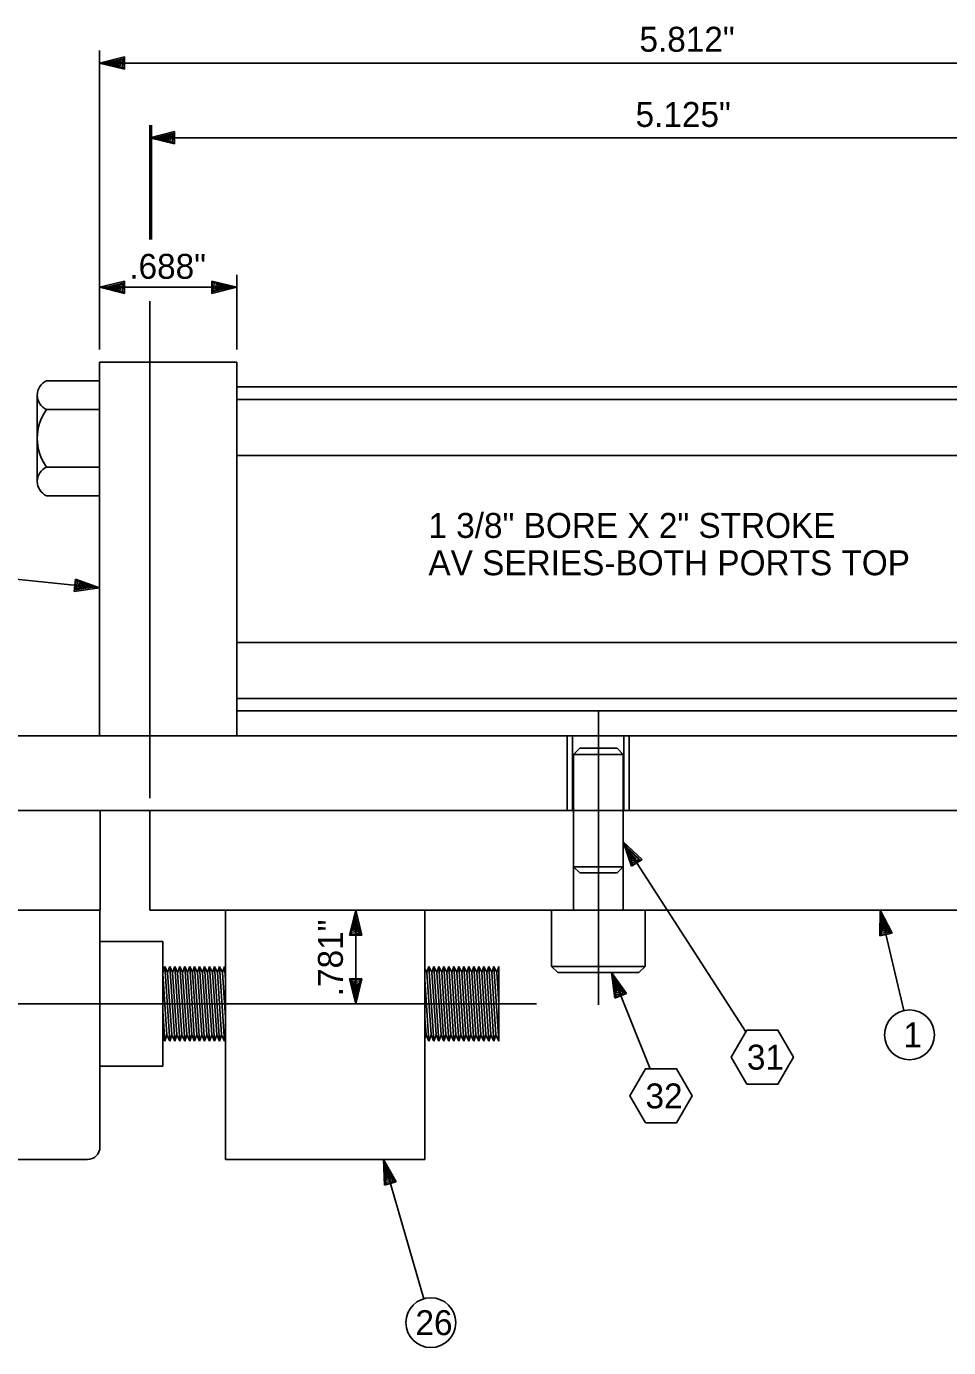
# Model space of a CAD drawing. Extents: x 0 to 34, y -1.5 to 22.
# Drawn here: x 11.82 to 16.44, y 5.33 to 11.95 of the extents above; entities that cross this region are included whole.
import ezdxf

# ---------------------------------------------------------------- set-up
doc = ezdxf.new("R2010")
doc.units = 0
for name, color, linetype in [('Level 10', 7, 'Continuous'), ('Level 2', 7, 'Continuous'), ('Level 3', 7, 'Continuous'), ('Level 4', 7, 'Continuous')]:
    doc.layers.add(name, color=color, linetype=linetype)

msp = doc.modelspace()

# ---------------------------------------------------------------- linework, layer by layer
at = {"layer": 'Level 10'}
for p, q in [((12.1846, 10.332), (12.1846, 11.832)), ((12.3096, 11.8005), (12.1846, 11.7695)), ((12.3096, 11.7385), (12.3096, 11.8005)), ((17.9966, 11.7695), (12.1846, 11.7695)), ((12.1846, 11.7695), (12.3096, 11.7385)), ((12.1846, 11.7695), (12.3076, 11.7455)), ((12.3076, 11.7925), (12.2066, 11.7675)), ((12.2066, 11.7675), (12.2976, 11.7475)), ((12.3006, 11.7865), (12.2246, 11.7665)), ((12.2246, 11.7665), (12.2876, 11.7555)), ((12.2926, 11.7775), (12.2456, 11.7675)), ((12.2456, 11.7675), (12.2806, 11.7625)), ((12.2806, 11.7725), (12.2566, 11.7665)), ((12.2806, 11.7625), (12.2806, 11.7725)), ((12.2876, 11.7555), (12.2926, 11.7775)), ((12.2976, 11.7475), (12.3006, 11.7865)), ((12.3076, 11.7455), (12.3076, 11.7925)), ((12.4361, 11.457), (12.4361, 10.8842)), ((12.5611, 11.4255), (12.4361, 11.3945)), ((12.446, 11.457), (12.446, 10.8842)), ((12.5591, 11.4175), (12.4581, 11.3925)), ((12.5521, 11.4115), (12.4761, 11.3915)), ((12.5441, 11.4025), (12.4971, 11.3925)), ((12.5391, 11.3805), (12.5441, 11.4025)), ((12.5491, 11.3725), (12.5521, 11.4115)), ((12.5591, 11.3705), (12.5591, 11.4175)), ((12.5611, 11.3635), (12.5611, 11.4255)), ((17.6186, 11.3945), (12.4361, 11.3945)), ((12.4361, 11.3945), (12.5611, 11.3635)), ((12.4361, 11.3945), (12.5591, 11.3705)), ((12.4581, 11.3925), (12.5491, 11.3725)), ((12.4761, 11.3915), (12.5391, 11.3805)), ((12.4971, 11.3925), (12.5321, 11.3875)), ((12.5321, 11.3975), (12.5081, 11.3915)), ((12.5321, 11.3875), (12.5321, 11.3975)), ((12.3096, 10.6755), (12.1846, 10.6445)), ((12.3096, 10.6135), (12.3096, 10.6755)), ((12.8726, 10.6445), (12.7476, 10.6755)), ((12.7476, 10.6755), (12.7476, 10.6135)), ((12.8726, 10.332), (12.8726, 10.707)), ((12.1846, 10.6445), (12.8726, 10.6445)), ((12.1846, 10.6445), (12.3096, 10.6135)), ((12.1846, 10.6445), (12.3076, 10.6205)), ((12.3076, 10.6675), (12.2066, 10.6425)), ((12.2066, 10.6425), (12.2976, 10.6225)), ((12.3006, 10.6615), (12.2246, 10.6415)), ((12.2246, 10.6415), (12.2876, 10.6305)), ((12.2926, 10.6525), (12.2456, 10.6425)), ((12.2456, 10.6425), (12.2806, 10.6375)), ((12.2806, 10.6475), (12.2566, 10.6415)), ((12.2806, 10.6375), (12.2806, 10.6475)), ((12.2876, 10.6305), (12.2926, 10.6525)), ((12.2976, 10.6225), (12.3006, 10.6615)), ((12.3076, 10.6205), (12.3076, 10.6675)), ((12.7476, 10.6135), (12.8726, 10.6445)), ((12.8726, 10.6445), (12.7496, 10.6685)), ((12.7496, 10.6685), (12.7496, 10.6215)), ((12.7496, 10.6215), (12.8506, 10.6465)), ((12.7596, 10.6665), (12.7566, 10.6275)), ((12.7566, 10.6275), (12.8326, 10.6475)), ((12.8506, 10.6465), (12.7596, 10.6665)), ((12.7696, 10.6585), (12.7646, 10.6365)), ((12.7646, 10.6365), (12.8116, 10.6465)), ((12.8326, 10.6475), (12.7696, 10.6585)), ((12.8116, 10.6465), (12.7766, 10.6515)), ((12.7766, 10.6515), (12.7766, 10.6415)), ((12.7766, 10.6415), (12.8006, 10.6475)), ((12.4361, 8.082), (12.4361, 10.5748)), ((12.1846, 9.1371), (11.0065, 9.2609)), ((12.0636, 9.181), (12.0571, 9.1194)), ((12.0648, 9.1739), (12.0599, 9.1271)), ((12.1846, 9.1371), (12.0636, 9.181)), ((12.1846, 9.1371), (12.0648, 9.1739)), ((12.0746, 9.1708), (12.0675, 9.1323)), ((12.1629, 9.1414), (12.0746, 9.1708)), ((12.0836, 9.1618), (12.0764, 9.1404)), ((12.0764, 9.1404), (12.1242, 9.1455)), ((12.1452, 9.1443), (12.0836, 9.1618)), ((12.0899, 9.1541), (12.0888, 9.1442)), ((12.0888, 9.1442), (12.1133, 9.1476)), ((12.1242, 9.1455), (12.0899, 9.1541)), ((12.0571, 9.1194), (12.1846, 9.1371)), ((12.0599, 9.1271), (12.1629, 9.1414)), ((12.0675, 9.1323), (12.1452, 9.1443)), ((14.8111, 7.8625), (15.4259, 6.9106)), ((14.8111, 7.8625), (14.8529, 7.7407)), ((14.905, 7.7743), (14.8111, 7.8625)), ((14.8111, 7.8625), (14.8577, 7.7462)), ((14.8972, 7.7717), (14.8214, 7.8429)), ((14.8214, 7.8429), (14.8539, 7.7556)), ((14.8883, 7.7743), (14.8303, 7.8273)), ((14.8303, 7.8273), (14.8552, 7.7684)), ((14.8764, 7.7761), (14.8426, 7.8102)), ((14.8426, 7.8102), (14.8573, 7.7781)), ((14.8658, 7.7835), (14.8477, 7.8004)), ((14.8529, 7.7407), (14.905, 7.7743)), ((14.8539, 7.7556), (14.8883, 7.7743)), ((14.8552, 7.7684), (14.8764, 7.7761)), ((14.8573, 7.7781), (14.8658, 7.7835)), ((14.8577, 7.7462), (14.8972, 7.7717)), ((13.4693, 7.5195), (13.4383, 7.3945)), ((13.4693, 7.5195), (13.4452, 7.3965)), ((13.4672, 7.4975), (13.4473, 7.4065)), ((13.4923, 7.3965), (13.4672, 7.4975)), ((13.4693, 7.5195), (13.4693, 7.0505)), ((13.5002, 7.3945), (13.4693, 7.5195)), ((16.1, 7.5195), (16.0983, 7.3908)), ((16.1, 7.5195), (16.2179, 7.0163)), ((16.1587, 7.4049), (16.1, 7.5195)), ((16.1, 7.5195), (16.1047, 7.3943)), ((16.1504, 7.405), (16.1031, 7.4976)), ((16.1031, 7.4976), (16.1044, 7.4044)), ((13.4663, 7.4795), (13.4552, 7.4165)), ((13.4672, 7.4585), (13.4623, 7.4235)), ((13.4623, 7.4235), (13.4723, 7.4235)), ((13.4863, 7.4035), (13.4663, 7.4795)), ((13.4723, 7.4235), (13.4663, 7.4475)), ((13.4772, 7.4115), (13.4672, 7.4585)), ((16.143, 7.4104), (16.1062, 7.4799)), ((16.1062, 7.4799), (16.1099, 7.416)), ((16.1324, 7.4162), (16.1119, 7.4596)), ((16.1119, 7.4596), (16.1151, 7.4244)), ((16.1248, 7.4267), (16.1135, 7.4487)), ((16.1151, 7.4244), (16.1248, 7.4267)), ((13.4383, 7.3945), (13.5002, 7.3945)), ((13.4452, 7.3965), (13.4923, 7.3965)), ((13.4473, 7.4065), (13.4863, 7.4035)), ((13.4552, 7.4165), (13.4772, 7.4115)), ((16.0983, 7.3908), (16.1587, 7.4049)), ((16.1044, 7.4044), (16.143, 7.4104)), ((16.1047, 7.3943), (16.1504, 7.405)), ((16.1099, 7.416), (16.1324, 7.4162)), ((13.5002, 7.1755), (13.4383, 7.1755)), ((13.4383, 7.1755), (13.4693, 7.0505)), ((13.4932, 7.1735), (13.4463, 7.1735)), ((13.4463, 7.1735), (13.4712, 7.0725)), ((13.4913, 7.1635), (13.4523, 7.1665)), ((13.4523, 7.1665), (13.4723, 7.0905)), ((13.4832, 7.1535), (13.4612, 7.1585)), ((13.4612, 7.1585), (13.4712, 7.1115)), ((13.4693, 7.0505), (13.5002, 7.1755)), ((13.4693, 7.0505), (13.4932, 7.1735)), ((13.4712, 7.0725), (13.4913, 7.1635)), ((14.7514, 7.207), (14.9456, 6.7236)), ((14.7514, 7.207), (14.7692, 7.0794)), ((14.8268, 7.1026), (14.7514, 7.207)), ((14.7514, 7.207), (14.775, 7.0839)), ((14.8186, 7.1014), (14.7577, 7.1858)), ((14.7577, 7.1858), (14.7731, 7.0939)), ((14.8104, 7.1057), (14.7635, 7.1688)), ((14.7635, 7.1688), (14.7768, 7.1062)), ((13.4763, 7.1465), (13.4663, 7.1465)), ((13.4663, 7.1465), (13.4723, 7.1225)), ((13.4712, 7.1115), (13.4763, 7.1465)), ((13.4723, 7.0905), (13.4832, 7.1535)), ((14.7692, 7.0794), (14.8268, 7.1026)), ((14.7991, 7.1098), (14.7722, 7.1496)), ((14.7722, 7.1496), (14.7807, 7.1153)), ((14.7731, 7.0939), (14.8104, 7.1057)), ((14.775, 7.0839), (14.8186, 7.1014)), ((14.7899, 7.1191), (14.7754, 7.1391)), ((14.7768, 7.1062), (14.7991, 7.1098)), ((14.7807, 7.1153), (14.7899, 7.1191)), ((13.6082, 6.2695), (13.8114, 5.5712)), ((13.6082, 6.2695), (13.6134, 6.1408)), ((13.6729, 6.1581), (13.6082, 6.2695)), ((13.6082, 6.2695), (13.6196, 6.1447)), ((13.6647, 6.1578), (13.6125, 6.2478)), ((13.6125, 6.2478), (13.6187, 6.1549)), ((13.657, 6.1629), (13.6166, 6.2302)), ((13.6166, 6.2302), (13.6236, 6.1667)), ((13.6461, 6.1681), (13.6234, 6.2104)), ((13.6234, 6.2104), (13.6284, 6.1754)), ((13.6236, 6.1667), (13.6461, 6.1681)), ((13.6379, 6.1782), (13.6255, 6.1995)), ((13.6284, 6.1754), (13.6379, 6.1782)), ((13.6134, 6.1408), (13.6729, 6.1581)), ((13.6187, 6.1549), (13.657, 6.1629)), ((13.6196, 6.1447), (13.6647, 6.1578))]:
    msp.add_line(p, q, dxfattribs=at)
for points in [[(15.4303, 6.6476), (15.5866, 6.6476), (15.6647, 6.7829), (15.5866, 6.9182), (15.4303, 6.9182), (15.3522, 6.7829)], [(14.9219, 6.453), (15.0781, 6.453), (15.1562, 6.5883), (15.0781, 6.7236), (14.9219, 6.7236), (14.8438, 6.5883)]]:
    msp.add_lwpolyline(points, close=True, dxfattribs=at)
for centre in [(16.2464, 6.8946), (13.8464, 5.4512)]:
    msp.add_circle(centre, 0.125, dxfattribs=at)
at = {"layer": 'Level 2'}
for p, q in [((14.6861, 8.5195), (14.6861, 7.0447)), ((11.4371, 8.3945), (24.7491, 8.3945)), ((14.5291, 8.3945), (14.5291, 8.0195)), ((14.5561, 8.3945), (14.5561, 8.0195)), ((14.8131, 8.3945), (14.8131, 8.0195)), ((14.8411, 8.3945), (14.8411, 8.0195)), ((14.5611, 8.3008), (14.5924, 8.332)), ((14.5611, 8.0195), (14.5611, 8.3008)), ((14.5611, 8.3008), (14.8111, 8.3008)), ((14.5924, 8.332), (14.7799, 8.332)), ((14.7799, 8.332), (14.8111, 8.3008)), ((14.8111, 8.0195), (14.8111, 8.3008)), ((11.4371, 8.0195), (24.7491, 8.0195)), ((12.4361, 8.0195), (28.0561, 8.0195)), ((12.4361, 8.0195), (12.4361, 7.5195)), ((14.5611, 8.0195), (14.5611, 7.5195)), ((14.8111, 8.0195), (14.8111, 7.5195)), ((14.5611, 7.7382), (14.5924, 7.707)), ((14.5611, 7.7382), (14.8111, 7.7382)), ((14.5924, 7.707), (14.7799, 7.707)), ((14.7799, 7.707), (14.8111, 7.7382)), ((12.4361, 7.5195), (26.5921, 7.5195)), ((14.4518, 7.2382), (14.4518, 7.5195)), ((14.9205, 7.2382), (14.9205, 7.5195)), ((14.4518, 7.2382), (14.9205, 7.2382)), ((14.4518, 7.2382), (14.483, 7.207)), ((14.8893, 7.207), (14.9205, 7.2382)), ((14.483, 7.207), (14.8893, 7.207)), ((10.8976, 7.0505), (14.3767, 7.0505))]:
    msp.add_line(p, q, dxfattribs=at)
at = {"layer": 'Level 3'}
for p, q in [((12.1871, 8.0195), (12.1871, 7.5195)), ((11.4371, 7.5195), (12.1871, 7.5195)), ((12.1866, 7.5195), (12.1866, 6.332)), ((12.8161, 7.5195), (12.8161, 6.2695)), ((13.8161, 7.5195), (13.8161, 6.2695)), ((12.1866, 7.3628), (12.5014, 7.3628)), ((12.5014, 7.3628), (12.5014, 6.7382)), ((12.5014, 7.2073), (12.5116, 7.238)), ((12.5366, 6.863), (12.5116, 7.238)), ((12.5262, 7.2068), (12.5116, 7.238)), ((12.5262, 7.2068), (12.5366, 7.238)), ((12.5616, 6.863), (12.5366, 7.238)), ((12.5512, 7.2068), (12.5366, 7.238)), ((12.5512, 7.2068), (12.5616, 7.238)), ((12.5866, 6.863), (12.5616, 7.238)), ((12.5762, 7.2068), (12.5616, 7.238)), ((12.5762, 7.2068), (12.5866, 7.238)), ((12.6116, 6.863), (12.5866, 7.238)), ((12.6012, 7.2068), (12.5866, 7.238)), ((12.6012, 7.2068), (12.6116, 7.238)), ((12.6366, 6.863), (12.6116, 7.238)), ((12.6262, 7.2068), (12.6116, 7.238)), ((12.6262, 7.2068), (12.6366, 7.238)), ((12.6616, 6.863), (12.6366, 7.238)), ((12.6512, 7.2068), (12.6366, 7.238)), ((12.6512, 7.2068), (12.6616, 7.238)), ((12.6866, 6.863), (12.6616, 7.238)), ((12.6762, 7.2068), (12.6616, 7.238)), ((12.6762, 7.2068), (12.6866, 7.238)), ((12.7116, 6.863), (12.6866, 7.238)), ((12.7012, 7.2068), (12.6866, 7.238)), ((12.7012, 7.2068), (12.7116, 7.238)), ((12.7366, 6.863), (12.7116, 7.238)), ((12.7262, 7.2068), (12.7116, 7.238)), ((12.7262, 7.2068), (12.7366, 7.238)), ((12.7616, 6.863), (12.7366, 7.238)), ((12.7512, 7.2068), (12.7366, 7.238)), ((12.7512, 7.2068), (12.7616, 7.238)), ((12.7866, 6.863), (12.7616, 7.238)), ((12.7762, 7.2068), (12.7616, 7.238)), ((12.7762, 7.2068), (12.7866, 7.238)), ((12.8116, 6.863), (12.7866, 7.238)), ((12.8012, 7.2068), (12.7866, 7.238)), ((12.8012, 7.2068), (12.8116, 7.238)), ((12.8161, 7.1703), (12.8116, 7.238)), ((12.8161, 7.2283), (12.8116, 7.238)), ((13.8262, 7.2068), (13.8161, 7.2283)), ((13.8262, 7.2068), (13.8366, 7.238)), ((13.8616, 6.863), (13.8366, 7.238)), ((13.8512, 7.2068), (13.8366, 7.238)), ((13.8512, 7.2068), (13.8616, 7.238)), ((13.8866, 6.863), (13.8616, 7.238)), ((13.8762, 7.2068), (13.8616, 7.238)), ((13.8762, 7.2068), (13.8866, 7.238)), ((13.9116, 6.863), (13.8866, 7.238)), ((13.9012, 7.2068), (13.8866, 7.238)), ((13.9012, 7.2068), (13.9116, 7.238)), ((13.9366, 6.863), (13.9116, 7.238)), ((13.9262, 7.2068), (13.9116, 7.238)), ((13.9262, 7.2068), (13.9366, 7.238)), ((13.9616, 6.863), (13.9366, 7.238)), ((13.9512, 7.2068), (13.9366, 7.238)), ((13.9512, 7.2068), (13.9616, 7.238)), ((13.9866, 6.863), (13.9616, 7.238)), ((13.9762, 7.2068), (13.9616, 7.238)), ((13.9762, 7.2068), (13.9866, 7.238)), ((14.0116, 6.863), (13.9866, 7.238)), ((14.0012, 7.2068), (13.9866, 7.238)), ((14.0012, 7.2068), (14.0116, 7.238)), ((14.0366, 6.863), (14.0116, 7.238)), ((14.0262, 7.2068), (14.0116, 7.238)), ((14.0262, 7.2068), (14.0366, 7.238)), ((14.0616, 6.863), (14.0366, 7.238)), ((14.0512, 7.2068), (14.0366, 7.238)), ((14.0512, 7.2068), (14.0616, 7.238)), ((14.0866, 6.863), (14.0616, 7.238)), ((14.0762, 7.2068), (14.0616, 7.238)), ((14.0762, 7.2068), (14.0866, 7.238)), ((14.1116, 6.863), (14.0866, 7.238)), ((14.1012, 7.2068), (14.0866, 7.238)), ((14.1012, 7.2068), (14.1116, 7.238)), ((14.1366, 6.863), (14.1116, 7.238)), ((14.1262, 7.2068), (14.1116, 7.238)), ((14.1262, 7.2068), (14.1366, 7.238)), ((14.1616, 6.863), (14.1366, 7.238)), ((14.1512, 7.2068), (14.1366, 7.238)), ((14.1512, 7.2068), (14.1616, 7.238)), ((14.1866, 6.863), (14.1616, 7.238)), ((14.1762, 7.2068), (14.1616, 7.238)), ((14.1762, 7.2068), (14.1866, 7.238)), ((14.1866, 7.238), (14.1866, 6.863)), ((12.5014, 7.203), (12.5219, 6.8943)), ((12.5262, 7.2068), (12.547, 6.8943)), ((12.5512, 7.2068), (12.572, 6.8943)), ((12.5762, 7.2068), (12.597, 6.8943)), ((12.6012, 7.2068), (12.622, 6.8943)), ((12.6262, 7.2068), (12.647, 6.8943)), ((12.6512, 7.2068), (12.672, 6.8943)), ((12.6762, 7.2068), (12.697, 6.8943)), ((12.7012, 7.2068), (12.722, 6.8943)), ((12.7262, 7.2068), (12.747, 6.8943)), ((12.7512, 7.2068), (12.772, 6.8943)), ((12.7762, 7.2068), (12.797, 6.8943)), ((12.8012, 7.2068), (12.8161, 6.9824)), ((13.8366, 6.863), (13.8161, 7.1703)), ((13.8262, 7.2068), (13.847, 6.8943)), ((13.8512, 7.2068), (13.872, 6.8943)), ((13.8762, 7.2068), (13.897, 6.8943)), ((13.9012, 7.2068), (13.922, 6.8943)), ((13.9262, 7.2068), (13.947, 6.8943)), ((13.9512, 7.2068), (13.972, 6.8943)), ((13.9762, 7.2068), (13.997, 6.8943)), ((14.0012, 7.2068), (14.022, 6.8943)), ((14.0262, 7.2068), (14.047, 6.8943)), ((14.0512, 7.2068), (14.072, 6.8943)), ((14.0762, 7.2068), (14.097, 6.8943)), ((14.1012, 7.2068), (14.122, 6.8943)), ((14.1262, 7.2068), (14.147, 6.8943)), ((14.1512, 7.2068), (14.172, 6.8943)), ((14.1762, 7.2068), (14.1866, 7.05)), ((12.5115, 6.863), (12.5014, 7.0152)), ((13.8161, 6.9824), (13.822, 6.8943)), ((12.5115, 6.863), (12.5219, 6.8943)), ((12.5366, 6.863), (12.522, 6.8943)), ((12.5366, 6.863), (12.547, 6.8943)), ((12.5616, 6.863), (12.547, 6.8943)), ((12.5616, 6.863), (12.572, 6.8943)), ((12.5866, 6.863), (12.572, 6.8943)), ((12.5866, 6.863), (12.597, 6.8943)), ((12.6116, 6.863), (12.597, 6.8943)), ((12.6116, 6.863), (12.622, 6.8943)), ((12.6366, 6.863), (12.622, 6.8943)), ((12.6366, 6.863), (12.647, 6.8943)), ((12.6616, 6.863), (12.647, 6.8943)), ((12.6616, 6.863), (12.672, 6.8943)), ((12.6866, 6.863), (12.672, 6.8943)), ((12.6866, 6.863), (12.697, 6.8943)), ((12.7116, 6.863), (12.697, 6.8943)), ((12.7116, 6.863), (12.722, 6.8943)), ((12.7366, 6.863), (12.722, 6.8943)), ((12.7366, 6.863), (12.747, 6.8943)), ((12.7616, 6.863), (12.747, 6.8943)), ((12.7616, 6.863), (12.772, 6.8943)), ((12.7866, 6.863), (12.772, 6.8943)), ((12.7866, 6.863), (12.797, 6.8943)), ((12.8116, 6.863), (12.797, 6.8943)), ((13.8161, 6.8767), (13.822, 6.8943)), ((13.8366, 6.863), (13.822, 6.8943)), ((13.8366, 6.863), (13.847, 6.8943)), ((13.8616, 6.863), (13.847, 6.8943)), ((13.8616, 6.863), (13.872, 6.8943)), ((13.8866, 6.863), (13.872, 6.8943)), ((13.8866, 6.863), (13.897, 6.8943)), ((13.9116, 6.863), (13.897, 6.8943)), ((13.9116, 6.863), (13.922, 6.8943)), ((13.9366, 6.863), (13.922, 6.8943)), ((13.9366, 6.863), (13.947, 6.8943)), ((13.9616, 6.863), (13.947, 6.8943)), ((13.9616, 6.863), (13.972, 6.8943)), ((13.9866, 6.863), (13.972, 6.8943)), ((13.9866, 6.863), (13.997, 6.8943)), ((14.0116, 6.863), (13.997, 6.8943)), ((14.0116, 6.863), (14.022, 6.8943)), ((14.0366, 6.863), (14.022, 6.8943)), ((14.0366, 6.863), (14.047, 6.8943)), ((14.0616, 6.863), (14.047, 6.8943)), ((14.0616, 6.863), (14.072, 6.8943)), ((14.0866, 6.863), (14.072, 6.8943)), ((14.0866, 6.863), (14.097, 6.8943)), ((14.1116, 6.863), (14.097, 6.8943)), ((14.1116, 6.863), (14.122, 6.8943)), ((14.1366, 6.863), (14.122, 6.8943)), ((14.1366, 6.863), (14.147, 6.8943)), ((14.1616, 6.863), (14.147, 6.8943)), ((14.1616, 6.863), (14.172, 6.8943)), ((14.1866, 6.863), (14.172, 6.8943)), ((12.5115, 6.863), (12.5014, 6.8848)), ((12.8116, 6.863), (12.8161, 6.8767)), ((12.1866, 6.7382), (12.5014, 6.7382)), ((11.4996, 6.2695), (12.1241, 6.2695)), ((13.8161, 6.2695), (12.8161, 6.2695))]:
    msp.add_line(p, q, dxfattribs=at)
msp.add_arc((12.1241, 6.332), 0.0625, 270, 359.99999, dxfattribs=at)
at = {"layer": 'Level 4'}
for p, q in [((12.1846, 10.2695), (12.8726, 10.2695)), ((12.1846, 10.2695), (12.1846, 8.3945)), ((12.8726, 10.2695), (12.8726, 8.3945)), ((11.919, 10.1758), (12.1846, 10.1758)), ((12.8726, 10.1445), (16.6216, 10.1445)), ((11.8721, 10.1036), (11.8721, 9.6709)), ((12.8726, 10.082), (16.6216, 10.082)), ((11.919, 10.0315), (12.1846, 10.0315)), ((11.919, 9.743), (12.1846, 9.743)), ((12.8726, 9.8008), (16.6216, 9.8008)), ((11.919, 9.5988), (12.1846, 9.5988)), ((12.8726, 8.8633), (16.6216, 8.8633)), ((12.8726, 8.582), (16.6216, 8.582)), ((12.8726, 8.5195), (16.6216, 8.5195))]:
    msp.add_line(p, q, dxfattribs=at)
for centre, radius, start, end in [((11.9511, 10.1036), 0.0789, 113.95924, 246.04075), ((12.1175, 9.8872), 0.2454, 143.99617, 216.00383), ((11.9511, 9.6709), 0.0789, 113.95924, 246.04075)]:
    msp.add_arc(centre, radius, start, end, dxfattribs=at)

# ---------------------------------------------------------------- texts
at = {"layer": 'Level 10'}
for s, p in [('5.812"', (14.8922, 11.8261)), ('5.125"', (14.8727, 11.4489)), ('.688"', (12.3338, 10.6871)), ('1 3/8" BORE X 2" STROKE', (13.8339, 9.3875)), ('AV SERIES-BOTH PORTS TOP', (13.8339, 9.2001)), ('1', (16.2154, 6.8322)), ('31', (15.4309, 6.7204)), ('32', (14.9225, 6.5259)), ('26', (13.7689, 5.3887))]:
    msp.add_text(s, height=0.125, dxfattribs=at).set_placement(p)
msp.add_text('.781"', height=0.125, rotation=90, dxfattribs=at).set_placement((13.4049, 7.0885))

doc.saveas('drawing.dxf')
